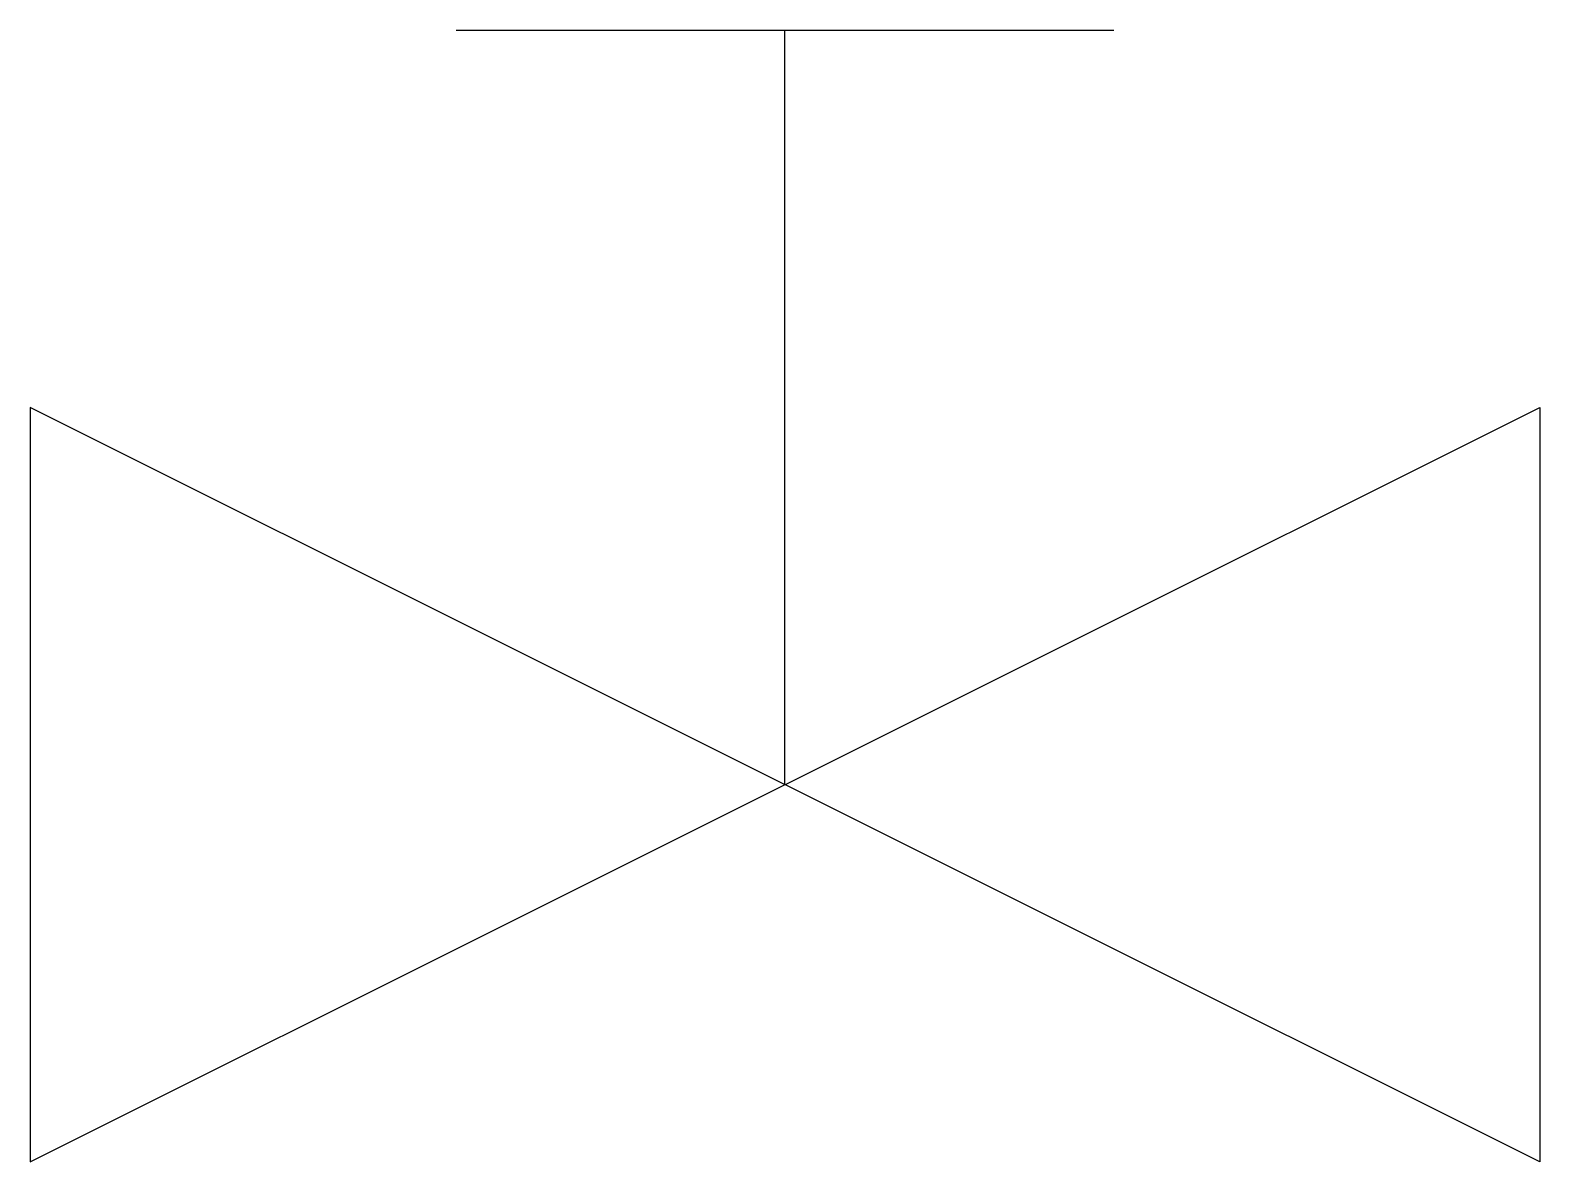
# Model space of a CAD drawing. Extents: x 44.4 to 54.6, y 1465.9 to 1473.5.
import ezdxf

# ---------------------------------------------------------------- set-up
doc = ezdxf.new("R2010")
doc.units = 0
doc.layers.get('0').update_dxf_attribs({"linetype": 'CONTINUOUS'})

msp = doc.modelspace()

# ---------------------------------------------------------------- linework, layer by layer
at = {"color": 0}
for p, q in [((47.276, 1473.495), (51.702, 1473.495)), ((49.489, 1468.417), (49.489, 1473.495)), ((54.568, 1465.877), (44.41, 1470.956)), ((44.41, 1465.877), (54.568, 1470.956)), ((44.41, 1470.956), (44.41, 1465.877)), ((54.568, 1470.956), (54.568, 1465.877))]:
    msp.add_line(p, q, dxfattribs=at)

doc.saveas('drawing.dxf')
